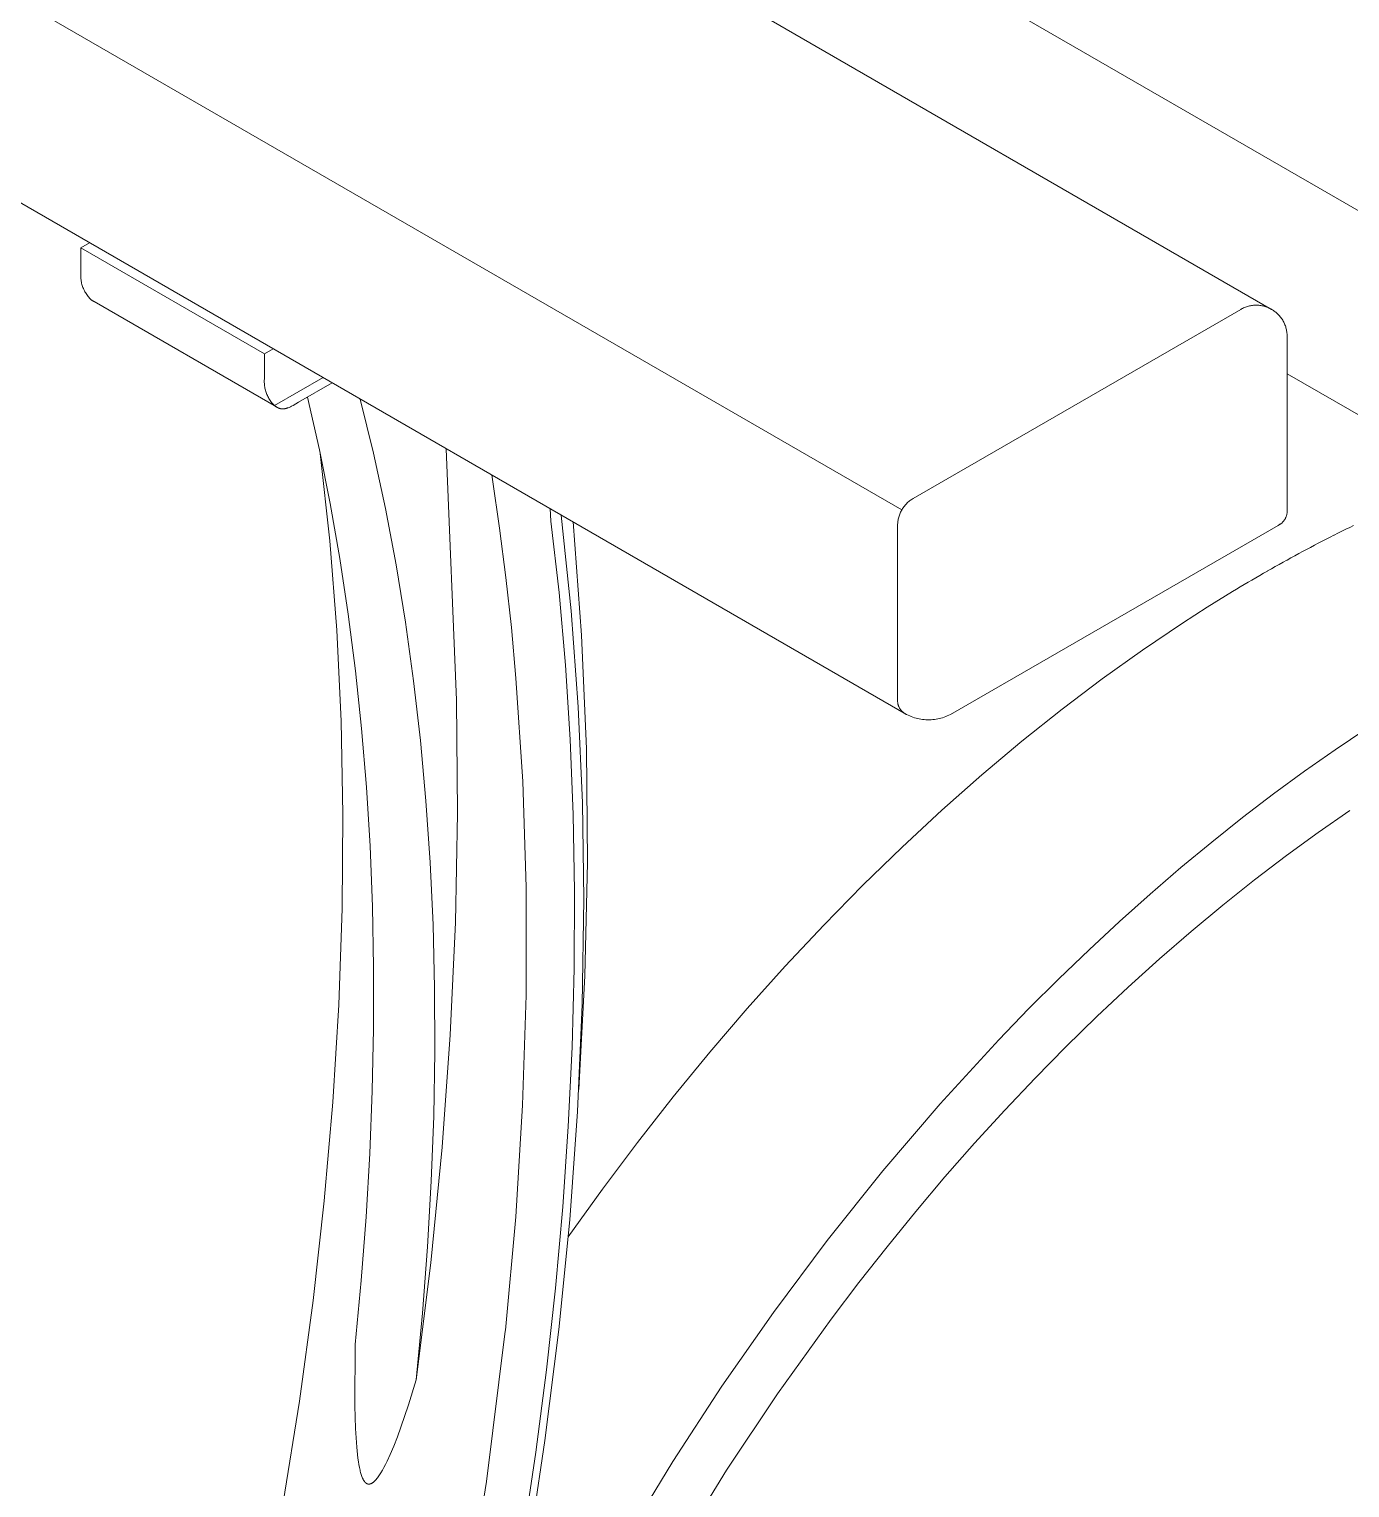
# Model space of a CAD drawing. Header units: inches. Extents: x -1 to 175, y 3 to 130.
# Drawn here: x 147.12 to 155.04, y 29.53 to 38.27 of the extents above; entities that cross this region are included whole.
import ezdxf

# ---------------------------------------------------------------- set-up
doc = ezdxf.new("R2010")
doc.units = ezdxf.units.IN
doc.layers.add('ZANO_R', color=7, linetype='Continuous', lineweight=0)

msp = doc.modelspace()

# ---------------------------------------------------------------- linework, layer by layer
at = {"layer": 'ZANO_R'}
for p, q in [((105.48569, 62.44452), (152.3505, 35.38711)), ((152.37992, 34.16086), (105.51512, 61.21827)), ((155.32459, 37.04106), (151.20595, 39.42011)), ((150.34128, 39.02829), (154.567, 36.58857)), ((147.48399, 36.98753), (147.43162, 36.9573)), ((147.43162, 36.8056), (147.43162, 36.9573)), ((147.43162, 36.9573), (148.53125, 36.32243)), ((147.43102, 36.79204), (147.4312, 36.79882)), ((147.43106, 36.78525), (147.43102, 36.79204)), ((147.4312, 36.79882), (147.43162, 36.8056)), ((147.43134, 36.77847), (147.43106, 36.78525)), ((147.43186, 36.7717), (147.43134, 36.77847)), ((147.4326, 36.76495), (147.43186, 36.7717)), ((147.43358, 36.75824), (147.4326, 36.76495)), ((147.43479, 36.75156), (147.43358, 36.75824)), ((147.43623, 36.74492), (147.43479, 36.75156)), ((147.4379, 36.73834), (147.43623, 36.74492)), ((147.43979, 36.73183), (147.4379, 36.73834)), ((147.44191, 36.72538), (147.43979, 36.73183)), ((147.44424, 36.719), (147.44191, 36.72538)), ((147.4468, 36.71272), (147.44424, 36.719)), ((147.44957, 36.70652), (147.4468, 36.71272)), ((147.45255, 36.70042), (147.44957, 36.70652)), ((147.45574, 36.69443), (147.45255, 36.70042)), ((147.45914, 36.68855), (147.45574, 36.69443)), ((147.46274, 36.6828), (147.45914, 36.68855)), ((147.46653, 36.67717), (147.46274, 36.6828)), ((147.47051, 36.67167), (147.46653, 36.67717)), ((147.47468, 36.66632), (147.47051, 36.67167)), ((147.47904, 36.66111), (147.47468, 36.66632)), ((147.48357, 36.65605), (147.47904, 36.66111)), ((147.48827, 36.65116), (147.48357, 36.65605)), ((147.49314, 36.64643), (147.48827, 36.65116)), ((147.49314, 36.64643), (147.4955, 36.6446)), ((147.49611, 36.64414), (147.4955, 36.6446)), ((147.49611, 36.64414), (147.49787, 36.64286)), ((147.49918, 36.64194), (147.49787, 36.64286)), ((147.49917, 36.64194), (147.50254, 36.63967)), ((147.50554, 36.63777), (147.50255, 36.63967)), ((147.50554, 36.63777), (147.50701, 36.63687)), ((147.50883, 36.6358), (147.50701, 36.63687)), ((147.50882, 36.63579), (147.51029, 36.63495)), ((148.60382, 36.0036), (147.51029, 36.63495)), ((152.41826, 35.45488), (154.38187, 36.58857)), ((154.38187, 36.58857), (154.38734, 36.5916)), ((154.38734, 36.5916), (154.3929, 36.59445)), ((154.3929, 36.59445), (154.39856, 36.59711)), ((154.39856, 36.59711), (154.40431, 36.59958)), ((154.40431, 36.59958), (154.41014, 36.60185)), ((154.41014, 36.60185), (154.41604, 36.60392)), ((154.41604, 36.60392), (154.42201, 36.60579)), ((154.42201, 36.60579), (154.42803, 36.60746)), ((154.42803, 36.60746), (154.43411, 36.60893)), ((154.43411, 36.60893), (154.44024, 36.61018)), ((154.44024, 36.61018), (154.4464, 36.61124)), ((154.4464, 36.61124), (154.4526, 36.61208)), ((154.4526, 36.61208), (154.45882, 36.61271)), ((154.45882, 36.61271), (154.46506, 36.61313)), ((154.46506, 36.61313), (154.47131, 36.61334)), ((154.47131, 36.61334), (154.47756, 36.61334)), ((154.47756, 36.61334), (154.48381, 36.61313)), ((154.48381, 36.61313), (154.49005, 36.61271)), ((154.49005, 36.61271), (154.49627, 36.61208)), ((154.49627, 36.61208), (154.50247, 36.61124)), ((154.50247, 36.61124), (154.50863, 36.61018)), ((154.50863, 36.61018), (154.51476, 36.60893)), ((154.51476, 36.60893), (154.52084, 36.60746)), ((154.52084, 36.60746), (154.52687, 36.60579)), ((154.52687, 36.60579), (154.53283, 36.60392)), ((154.53283, 36.60392), (154.53873, 36.60185)), ((154.53873, 36.60185), (154.54456, 36.59958)), ((154.54456, 36.59958), (154.55031, 36.59711)), ((154.55031, 36.59711), (154.55597, 36.59445)), ((154.55597, 36.59445), (154.56153, 36.5916)), ((154.56153, 36.5916), (154.567, 36.58857)), ((154.567, 36.58857), (154.57236, 36.58535)), ((154.57236, 36.58535), (154.57761, 36.58195)), ((154.57761, 36.58195), (154.58275, 36.57838)), ((154.58275, 36.57838), (154.58776, 36.57464)), ((154.58776, 36.57464), (154.59263, 36.57073)), ((154.59263, 36.57073), (154.59738, 36.56665)), ((154.59738, 36.56665), (154.60198, 36.56242)), ((154.60198, 36.56242), (154.60644, 36.55804)), ((154.60644, 36.55804), (154.61075, 36.5535)), ((154.61075, 36.5535), (154.6149, 36.54883)), ((154.6149, 36.54883), (154.6189, 36.54402)), ((154.6189, 36.54402), (154.62273, 36.53907)), ((154.62273, 36.53907), (154.62638, 36.534)), ((154.62638, 36.534), (154.62987, 36.52881)), ((154.62987, 36.52881), (154.63318, 36.5235)), ((154.63318, 36.5235), (154.6363, 36.51808)), ((154.6363, 36.51808), (154.63925, 36.51257)), ((154.63925, 36.51257), (154.642, 36.50695)), ((154.642, 36.50695), (154.64456, 36.50125)), ((154.64456, 36.50125), (154.64693, 36.49546)), ((154.64693, 36.49546), (154.6491, 36.4896)), ((154.6491, 36.4896), (154.65108, 36.48366)), ((154.65108, 36.48366), (154.65285, 36.47766)), ((154.65285, 36.47766), (154.65441, 36.47161)), ((154.65441, 36.47161), (154.65578, 36.46551)), ((154.65578, 36.46551), (154.65693, 36.45936)), ((154.65693, 36.45936), (154.65788, 36.45318)), ((154.65788, 36.45318), (154.65862, 36.44697)), ((154.65862, 36.44697), (154.65914, 36.44074)), ((154.65914, 36.44074), (154.65946, 36.43449)), ((154.65946, 36.43449), (154.65957, 36.42824)), ((154.65957, 36.42824), (154.65957, 35.37013)), ((148.53125, 36.32243), (148.58361, 36.35266)), ((148.53125, 36.32243), (148.58427, 36.35228)), ((148.53125, 36.17073), (148.53125, 36.32243)), ((148.88358, 36.17947), (148.59276, 36.01156)), ((155.2896, 35.83936), (154.65957, 36.2031)), ((148.53064, 36.15717), (148.53082, 36.16395)), ((148.53068, 36.15038), (148.53064, 36.15717)), ((148.53096, 36.1436), (148.53068, 36.15038)), ((148.53082, 36.16395), (148.53125, 36.17073)), ((148.53148, 36.13683), (148.53096, 36.1436)), ((148.53222, 36.13009), (148.53148, 36.13683)), ((148.5332, 36.12337), (148.53222, 36.13009)), ((148.53441, 36.11669), (148.5332, 36.12337)), ((148.53585, 36.11006), (148.53441, 36.11669)), ((148.53752, 36.10348), (148.53585, 36.11006)), ((148.53941, 36.09696), (148.53752, 36.10348)), ((148.54153, 36.09051), (148.53941, 36.09696)), ((148.93781, 36.14816), (148.73628, 36.03181)), ((148.54387, 36.08414), (148.54153, 36.09051)), ((148.54642, 36.07785), (148.54387, 36.08414)), ((148.54919, 36.07165), (148.54642, 36.07785)), ((148.55217, 36.06556), (148.54919, 36.07165)), ((148.55537, 36.05956), (148.55217, 36.06556)), ((148.55876, 36.05369), (148.55537, 36.05956)), ((148.56236, 36.04793), (148.55876, 36.05369)), ((148.56615, 36.0423), (148.56236, 36.04793)), ((148.57013, 36.03681), (148.56615, 36.0423)), ((148.5743, 36.03145), (148.57013, 36.03681)), ((148.57866, 36.02624), (148.5743, 36.03145)), ((148.58319, 36.02119), (148.57866, 36.02624)), ((148.58789, 36.01629), (148.58319, 36.02119)), ((148.59276, 36.01156), (148.58789, 36.01629)), ((148.5963, 36.00884), (148.59276, 36.01156)), ((148.5981, 36.00752), (148.5963, 36.00884)), ((148.59993, 36.00624), (148.5981, 36.00752)), ((148.60178, 36.00499), (148.59993, 36.00624)), ((148.60366, 36.00378), (148.60178, 36.00499)), ((148.68856, 36.0055), (148.68339, 36.00305)), ((148.69367, 36.00805), (148.68856, 36.0055)), ((148.70378, 36.0134), (148.69367, 36.00805)), ((148.73628, 36.03181), (148.70378, 36.0134)), ((148.78903, 36.06242), (148.77734, 36.05559)), ((148.86087, 35.74687), (148.78903, 36.06242)), ((149.10541, 36.0514), (149.18467, 35.72739)), ((148.60557, 36.00261), (148.60366, 36.00378)), ((148.6075, 36.00149), (148.60557, 36.00261)), ((148.60919, 36.00055), (148.6075, 36.00149)), ((148.61091, 35.99965), (148.60919, 36.00055)), ((148.61264, 35.99879), (148.61091, 35.99965)), ((148.6144, 35.99797), (148.61264, 35.99879)), ((148.61618, 35.99719), (148.6144, 35.99797)), ((148.61797, 35.99646), (148.61618, 35.99719)), ((148.61978, 35.99578), (148.61797, 35.99646)), ((148.62162, 35.99515), (148.61978, 35.99578)), ((148.62337, 35.9946), (148.62162, 35.99515)), ((148.62515, 35.9941), (148.62337, 35.9946)), ((148.62693, 35.99365), (148.62515, 35.9941)), ((148.62873, 35.99326), (148.62693, 35.99365)), ((148.63054, 35.99291), (148.62873, 35.99326)), ((148.63236, 35.99262), (148.63054, 35.99291)), ((148.63418, 35.99238), (148.63236, 35.99262)), ((148.63601, 35.99219), (148.63418, 35.99238)), ((148.63784, 35.99207), (148.63601, 35.99219)), ((148.63967, 35.99199), (148.63784, 35.99207)), ((148.6415, 35.99197), (148.63967, 35.99199)), ((148.64333, 35.992), (148.6415, 35.99197)), ((148.64516, 35.99208), (148.64333, 35.992)), ((148.64699, 35.99221), (148.64516, 35.99208)), ((148.64882, 35.99239), (148.64699, 35.99221)), ((148.65063, 35.99261), (148.64882, 35.99239)), ((148.65258, 35.9929), (148.65063, 35.99261)), ((148.65452, 35.99324), (148.65258, 35.9929)), ((148.65645, 35.99362), (148.65452, 35.99324)), ((148.65837, 35.99405), (148.65645, 35.99362)), ((148.66028, 35.99452), (148.65837, 35.99405)), ((148.66218, 35.99504), (148.66028, 35.99452)), ((148.66407, 35.99558), (148.66218, 35.99504)), ((148.66595, 35.99616), (148.66407, 35.99558)), ((148.66818, 35.9969), (148.66595, 35.99616)), ((148.67039, 35.99768), (148.66818, 35.9969)), ((148.67477, 35.99934), (148.67039, 35.99768)), ((148.6791, 36.00114), (148.67477, 35.99934)), ((148.68339, 36.00305), (148.6791, 36.00114)), ((148.92574, 35.4249), (148.86087, 35.74687)), ((149.68335, 34.24723), (149.62121, 35.7536)), ((148.92272, 35.20185), (148.86574, 35.72408)), ((149.18467, 35.72739), (149.25643, 35.39629)), ((149.89804, 35.56937), (149.89384, 35.5962)), ((149.94061, 35.27832), (149.89804, 35.56937)), ((148.98353, 35.09673), (148.92574, 35.4249)), ((149.25643, 35.39629), (149.32058, 35.05834)), ((150.24292, 35.39466), (150.24863, 35.32007)), ((152.35208, 35.38981), (152.35539, 35.39512)), ((152.35539, 35.39512), (152.35888, 35.40031)), ((152.35888, 35.40031), (152.36254, 35.40538)), ((152.36254, 35.40538), (152.36636, 35.41033)), ((152.36636, 35.41033), (152.37036, 35.41514)), ((152.37036, 35.41514), (152.37451, 35.41981)), ((152.37451, 35.41981), (152.37882, 35.42435)), ((152.37882, 35.42435), (152.38328, 35.42873)), ((152.38328, 35.42873), (152.38788, 35.43296)), ((152.38788, 35.43296), (152.39263, 35.43704)), ((152.39263, 35.43704), (152.39751, 35.44095)), ((152.39751, 35.44095), (152.40252, 35.44469)), ((152.40252, 35.44469), (152.40765, 35.44826)), ((152.40765, 35.44826), (152.4129, 35.45166)), ((152.4129, 35.45166), (152.41826, 35.45488)), ((150.24863, 35.32007), (150.29717, 34.89219)), ((150.30916, 35.35641), (150.36934, 34.7828)), ((150.43206, 34.63603), (150.38123, 35.3148)), ((152.3258, 35.3008), (152.32612, 35.30705)), ((152.32612, 35.30705), (152.32665, 35.31328)), ((152.32665, 35.31328), (152.32738, 35.31949)), ((152.32738, 35.31949), (152.32833, 35.32567)), ((152.32833, 35.32567), (152.32949, 35.33182)), ((152.32949, 35.33182), (152.33085, 35.33792)), ((152.33085, 35.33792), (152.33241, 35.34397)), ((152.33241, 35.34397), (152.33419, 35.34997)), ((152.33419, 35.34997), (152.33616, 35.3559)), ((152.33616, 35.3559), (152.33833, 35.36177)), ((152.33833, 35.36177), (152.3407, 35.36756)), ((152.3407, 35.36756), (152.34326, 35.37326)), ((152.34326, 35.37326), (152.34602, 35.37888)), ((152.34602, 35.37888), (152.34896, 35.38439)), ((152.34896, 35.38439), (152.35208, 35.38981)), ((154.62211, 35.30439), (154.62469, 35.30636)), ((154.62469, 35.30636), (154.6272, 35.30842)), ((154.6272, 35.30842), (154.62963, 35.31057)), ((154.62963, 35.31057), (154.63199, 35.3128)), ((154.63199, 35.3128), (154.63427, 35.31511)), ((154.63427, 35.31511), (154.63647, 35.31749)), ((154.63647, 35.31749), (154.63859, 35.31996)), ((154.63859, 35.31996), (154.64061, 35.32249)), ((154.64061, 35.32249), (154.64255, 35.3251)), ((154.64255, 35.3251), (154.6444, 35.32777)), ((154.6444, 35.32777), (154.64615, 35.3305)), ((154.64615, 35.3305), (154.6478, 35.33329)), ((154.6478, 35.33329), (154.64936, 35.33614)), ((154.64936, 35.33614), (154.65082, 35.33904)), ((154.65082, 35.33904), (154.65218, 35.34199)), ((154.65218, 35.34199), (154.65343, 35.34498)), ((154.65343, 35.34498), (154.65458, 35.34802)), ((154.65458, 35.34802), (154.65562, 35.35109)), ((154.65562, 35.35109), (154.65655, 35.3542)), ((154.65655, 35.3542), (154.65737, 35.35734)), ((154.65737, 35.35734), (154.65809, 35.36051)), ((154.65809, 35.36051), (154.65869, 35.3637)), ((154.65869, 35.3637), (154.65919, 35.36691)), ((154.65919, 35.36691), (154.65957, 35.37013)), ((149.97829, 34.98296), (149.94061, 35.27832)), ((152.3257, 35.29455), (152.3258, 35.3008)), ((152.3257, 34.23644), (152.3257, 35.29455)), ((152.64173, 34.16086), (154.60534, 35.29455)), ((154.60534, 35.29455), (154.60827, 35.29594)), ((154.60827, 35.29594), (154.61116, 35.29744)), ((154.61116, 35.29744), (154.61398, 35.29903)), ((154.61398, 35.29903), (154.61675, 35.30072)), ((154.61675, 35.30072), (154.61946, 35.30251)), ((154.61946, 35.30251), (154.62211, 35.30439)), ((154.89373, 35.21158), (154.91709, 35.22351)), ((154.91725, 35.2236), (154.91709, 35.22351)), ((154.91725, 35.2236), (154.94061, 35.23544)), ((154.94077, 35.23552), (154.94061, 35.23544)), ((154.94077, 35.23552), (154.96414, 35.24728)), ((154.96431, 35.24736), (154.96414, 35.24728)), ((154.96431, 35.24736), (154.98768, 35.25903)), ((154.98785, 35.25911), (154.98768, 35.25903)), ((154.98785, 35.25911), (155.01123, 35.27069)), ((155.0114, 35.27077), (155.01123, 35.27069)), ((155.0114, 35.27077), (155.03478, 35.28226)), ((155.03495, 35.28235), (155.03478, 35.28226)), ((155.03495, 35.28235), (155.05833, 35.29374)), ((148.96455, 34.66742), (148.92272, 35.20185)), ((154.72933, 35.12505), (154.75265, 35.1376)), ((154.75278, 35.13767), (154.75265, 35.1376)), ((154.75278, 35.13767), (154.77611, 35.15013)), ((154.77625, 35.1502), (154.77611, 35.15013)), ((154.77625, 35.1502), (154.79959, 35.16258)), ((154.79973, 35.16265), (154.79959, 35.16258)), ((154.79973, 35.16265), (154.82307, 35.17494)), ((154.82321, 35.17501), (154.82307, 35.17494)), ((154.82321, 35.17501), (154.84656, 35.18721)), ((154.84671, 35.18729), (154.84656, 35.18721)), ((154.84671, 35.18729), (154.87006, 35.1994)), ((154.87021, 35.19948), (154.87006, 35.1994)), ((154.87021, 35.19948), (154.89357, 35.2115)), ((154.89373, 35.21158), (154.89357, 35.2115)), ((149.03419, 34.76259), (148.98353, 35.09673)), ((149.32058, 35.05834), (149.37705, 34.71381)), ((154.56545, 35.03436), (154.58872, 35.0475)), ((154.58883, 35.04756), (154.58872, 35.0475)), ((154.58883, 35.04756), (154.6121, 35.06062)), ((154.61221, 35.06069), (154.6121, 35.06062)), ((154.61221, 35.06069), (154.6355, 35.07366)), ((154.63561, 35.07373), (154.6355, 35.07366)), ((154.63561, 35.07373), (154.6589, 35.08662)), ((154.65902, 35.08668), (154.6589, 35.08662)), ((154.65902, 35.08668), (154.68232, 35.09949)), ((154.68245, 35.09956), (154.68232, 35.09949)), ((154.68245, 35.09956), (154.70576, 35.11228)), ((154.70588, 35.11235), (154.70576, 35.11228)), ((154.70588, 35.11235), (154.7292, 35.12498)), ((154.72933, 35.12505), (154.7292, 35.12498)), ((150.01105, 34.6834), (149.97829, 34.98296)), ((154.4255, 34.9534), (154.44871, 34.96705)), ((154.44879, 34.9671), (154.44871, 34.96705)), ((154.44879, 34.9671), (154.47201, 34.98066)), ((154.47209, 34.98071), (154.47201, 34.98066)), ((154.47209, 34.98071), (154.49532, 34.99419)), ((154.49541, 34.99424), (154.49532, 34.99419)), ((154.49541, 34.99424), (154.51865, 35.00764)), ((154.51874, 35.0077), (154.51865, 35.00764)), ((154.51874, 35.0077), (154.54199, 35.02101)), ((154.54209, 35.02107), (154.54199, 35.02101)), ((154.54209, 35.02107), (154.56535, 35.0343)), ((154.56545, 35.03436), (154.56535, 35.0343)), ((150.29717, 34.89219), (150.33568, 34.45619)), ((154.3325, 34.89783), (154.18155, 34.80458)), ((154.3325, 34.89783), (154.35566, 34.9118)), ((154.35573, 34.91184), (154.35566, 34.9118)), ((154.35573, 34.91184), (154.3789, 34.92573)), ((154.37897, 34.92577), (154.3789, 34.92573)), ((154.37897, 34.92577), (154.40215, 34.93958)), ((154.40223, 34.93963), (154.40215, 34.93958)), ((154.40223, 34.93963), (154.42542, 34.95336)), ((154.4255, 34.9534), (154.42542, 34.95336)), ((150.36934, 34.7828), (150.41203, 34.20762)), ((154.18155, 34.80458), (154.03227, 34.70866)), ((149.07764, 34.42275), (149.03419, 34.76259)), ((149.37705, 34.71381), (149.42575, 34.36295)), ((153.79258, 34.54692), (154.03227, 34.70866)), ((148.99105, 34.12152), (148.96455, 34.66742)), ((150.03884, 34.37979), (150.01105, 34.6834)), ((150.46083, 33.95597), (150.43206, 34.63603)), ((153.55206, 34.37496), (153.79258, 34.54692)), ((150.33568, 34.45619), (150.36408, 34.01244)), ((149.11385, 34.07744), (149.07764, 34.42275)), ((149.42575, 34.36295), (149.46663, 34.00607)), ((150.07935, 33.7609), (150.03884, 34.37979)), ((153.31114, 34.19289), (153.55206, 34.37496)), ((149.68817, 33.56963), (149.68335, 34.24723)), ((150.41203, 34.20762), (150.43719, 33.63141)), ((152.32608, 34.23321), (152.3257, 34.23644)), ((152.32657, 34.23001), (152.32608, 34.23321)), ((152.32717, 34.22682), (152.32657, 34.23001)), ((152.32789, 34.22365), (152.32717, 34.22682)), ((152.32871, 34.22051), (152.32789, 34.22365)), ((152.32965, 34.2174), (152.32871, 34.22051)), ((152.33069, 34.21433), (152.32965, 34.2174)), ((152.33183, 34.21129), (152.33069, 34.21433)), ((152.33309, 34.2083), (152.33183, 34.21129)), ((152.33444, 34.20535), (152.33309, 34.2083)), ((152.3359, 34.20245), (152.33444, 34.20535)), ((152.33746, 34.1996), (152.3359, 34.20245)), ((152.33911, 34.19681), (152.33746, 34.1996)), ((152.34086, 34.19408), (152.33911, 34.19681)), ((152.34271, 34.19141), (152.34086, 34.19408)), ((152.34465, 34.1888), (152.34271, 34.19141)), ((152.34668, 34.18627), (152.34465, 34.1888)), ((152.34879, 34.1838), (152.34668, 34.18627)), ((152.35099, 34.18142), (152.34879, 34.1838)), ((152.35327, 34.17911), (152.35099, 34.18142)), ((152.35563, 34.17688), (152.35327, 34.17911)), ((152.35806, 34.17473), (152.35563, 34.17688)), ((152.36057, 34.17267), (152.35806, 34.17473)), ((152.36315, 34.1707), (152.36057, 34.17267)), ((152.3658, 34.16882), (152.36315, 34.1707)), ((152.36851, 34.16703), (152.3658, 34.16882)), ((153.07027, 34.00088), (153.31114, 34.19289)), ((149.00208, 33.56492), (148.99105, 34.12152)), ((152.37128, 34.16534), (152.36851, 34.16703)), ((152.37411, 34.16375), (152.37128, 34.16534)), ((152.37699, 34.16225), (152.37411, 34.16375)), ((152.37992, 34.16086), (152.37699, 34.16225)), ((152.37992, 34.16086), (152.38897, 34.15646)), ((152.38897, 34.15646), (152.39817, 34.15239)), ((152.39817, 34.15239), (152.4075, 34.14863)), ((152.4075, 34.14863), (152.41696, 34.1452)), ((152.41696, 34.1452), (152.42654, 34.1421)), ((152.42654, 34.1421), (152.43621, 34.13934)), ((152.43621, 34.13934), (152.44598, 34.13691)), ((152.44598, 34.13691), (152.45582, 34.13483)), ((152.45582, 34.13483), (152.46573, 34.13309)), ((152.46573, 34.13309), (152.47569, 34.13169)), ((152.47569, 34.13169), (152.4857, 34.13065)), ((152.4857, 34.13065), (152.49574, 34.12995)), ((152.49574, 34.12995), (152.5058, 34.1296)), ((152.5058, 34.1296), (152.51586, 34.1296)), ((152.51586, 34.1296), (152.52591, 34.12995)), ((152.52591, 34.12995), (152.53595, 34.13065)), ((152.53595, 34.13065), (152.54596, 34.13169)), ((152.54596, 34.13169), (152.55592, 34.13309)), ((152.55592, 34.13309), (152.56583, 34.13483)), ((152.56583, 34.13483), (152.57568, 34.13691)), ((152.57568, 34.13691), (152.58544, 34.13934)), ((152.58544, 34.13934), (152.59512, 34.1421)), ((152.59512, 34.1421), (152.60469, 34.1452)), ((152.60469, 34.1452), (152.61415, 34.14863)), ((152.61415, 34.14863), (152.62348, 34.15239)), ((152.62348, 34.15239), (152.63268, 34.15646)), ((152.63268, 34.15646), (152.64173, 34.16086)), ((149.14276, 33.72695), (149.11385, 34.07744)), ((149.46663, 34.00607), (149.49963, 33.64344)), ((150.36408, 34.01244), (150.38227, 33.56135)), ((152.82991, 33.79912), (153.07027, 34.00088)), ((154.94788, 33.95048), (155.13189, 34.0738)), ((150.46754, 33.27533), (150.46083, 33.95597)), ((154.76332, 33.82112), (154.94788, 33.95048)), ((154.5784, 33.68576), (154.76332, 33.82112)), ((150.09958, 33.12741), (150.07935, 33.7609)), ((152.59052, 33.58784), (152.82991, 33.79912)), ((149.16436, 33.37154), (149.14276, 33.72695)), ((154.39333, 33.54447), (154.5784, 33.68576)), ((148.99753, 32.9984), (149.00208, 33.56492)), ((149.49963, 33.64344), (149.52472, 33.27539)), ((149.67579, 32.91596), (149.68817, 33.56963)), ((150.38227, 33.56135), (150.39019, 33.10334)), ((150.43719, 33.63141), (150.44479, 33.05471)), ((152.35257, 33.36734), (152.59052, 33.58784)), ((155.03604, 33.58556), (154.84601, 33.45392)), ((154.20831, 33.39732), (154.39333, 33.54447)), ((154.02355, 33.2444), (154.20831, 33.39732)), ((154.84601, 33.45392), (154.65563, 33.31563)), ((149.17863, 33.01149), (149.16436, 33.37154)), ((152.11653, 33.13793), (152.35257, 33.36734)), ((154.65563, 33.31563), (154.46514, 33.17075)), ((149.52472, 33.27539), (149.54188, 32.90222)), ((150.45216, 32.59483), (150.46754, 33.27533)), ((153.83925, 33.0858), (154.02355, 33.2444)), ((150.09936, 32.4805), (150.09958, 33.12741)), ((151.88288, 32.89997), (152.11653, 33.13793)), ((154.46514, 33.17075), (154.27478, 33.0194)), ((150.39019, 33.10334), (150.3878, 32.63882)), ((150.44479, 33.05471), (150.43544, 32.42342)), ((153.65563, 32.92166), (153.83925, 33.0858)), ((148.97737, 32.42281), (148.99753, 32.9984)), ((149.18556, 32.6471), (149.17863, 33.01149)), ((154.27478, 33.0194), (154.08482, 32.86168)), ((149.54188, 32.90222), (149.5511, 32.52426)), ((149.6452, 32.24188), (149.67579, 32.91596)), ((151.65208, 32.65385), (151.88288, 32.89997)), ((153.4729, 32.75209), (153.65563, 32.92166)), ((154.08482, 32.86168), (153.8955, 32.69774)), ((153.29127, 32.57725), (153.4729, 32.75209)), ((153.8955, 32.69774), (153.70708, 32.52773)), ((149.18517, 32.27867), (149.18556, 32.6471)), ((150.3878, 32.63882), (150.37508, 32.16826)), ((151.42459, 32.4), (151.65208, 32.65385)), ((149.5511, 32.52426), (149.55238, 32.14184)), ((150.41472, 31.91519), (150.45216, 32.59483)), ((153.11096, 32.39729), (153.29127, 32.57725)), ((153.70708, 32.52773), (153.51981, 32.35181)), ((148.9416, 31.839), (148.97737, 32.42281)), ((150.07858, 31.82141), (150.09936, 32.4805)), ((150.43544, 32.42342), (150.40745, 31.78284)), ((151.20085, 32.13889), (151.42459, 32.4)), ((152.93218, 32.21239), (153.11096, 32.39729)), ((153.51981, 32.35181), (153.33395, 32.17018)), ((149.17747, 31.90649), (149.18517, 32.27867)), ((149.59676, 31.56885), (149.6452, 32.24188)), ((150.37508, 32.16826), (150.35202, 31.69211)), ((152.58005, 31.82851), (152.93218, 32.21239)), ((153.33395, 32.17018), (153.14975, 31.98305)), ((149.55238, 32.14184), (149.54575, 31.7553)), ((150.98132, 31.87101), (151.20085, 32.13889)), ((149.16248, 31.53087), (149.17747, 31.90649)), ((153.14975, 31.98305), (152.96747, 31.79064)), ((148.89025, 31.24788), (148.9416, 31.839)), ((150.03725, 31.15144), (150.07858, 31.82141)), ((150.76639, 31.59687), (150.98132, 31.87101)), ((152.23653, 31.42722), (152.58005, 31.82851)), ((149.54575, 31.7553), (149.53123, 31.36498)), ((150.40745, 31.78284), (150.36088, 31.13354)), ((152.96747, 31.79064), (152.78735, 31.59318)), ((150.35202, 31.69211), (150.31864, 31.21084)), ((149.52863, 30.87713), (149.59676, 31.56885)), ((150.55649, 31.31702), (150.76639, 31.59687)), ((152.78735, 31.59318), (152.60964, 31.39093)), ((149.14027, 31.15212), (149.16248, 31.53087)), ((151.9032, 31.0103), (152.23653, 31.42722)), ((152.60964, 31.39093), (152.43457, 31.18415)), ((149.53123, 31.36498), (149.50887, 30.97123)), ((150.35199, 31.03201), (150.55649, 31.31702)), ((148.82343, 30.65034), (148.89025, 31.24788)), ((150.31864, 31.21084), (150.27497, 30.72493)), ((149.11087, 30.77056), (149.14027, 31.15212)), ((149.97543, 30.47195), (150.03725, 31.15144)), ((150.36088, 31.13354), (150.2958, 30.47612)), ((152.43457, 31.18415), (152.26237, 30.97312)), ((149.50887, 30.97123), (149.47874, 30.57441)), ((151.58154, 30.57968), (151.9032, 31.0103)), ((152.26237, 30.97312), (152.09327, 30.75812)), ((149.44089, 30.17487), (149.52863, 30.87713)), ((149.07435, 30.38649), (149.11087, 30.77056)), ((150.27497, 30.72493), (150.22109, 30.23487)), ((152.09327, 30.75812), (151.92748, 30.53946)), ((148.74128, 30.04734), (148.82343, 30.65034)), ((149.47874, 30.57441), (149.44089, 30.17487)), ((151.27292, 30.13739), (151.58154, 30.57968)), ((151.92748, 30.53946), (151.60662, 30.09236)), ((149.86291, 29.5659), (149.9749, 30.46686)), ((149.9749, 30.46686), (149.97543, 30.47195)), ((150.2958, 30.47612), (150.21229, 29.81114)), ((149.07435, 30.38649), (149.07425, 30.01989)), ((149.39495, 30.02595), (149.44089, 30.17487)), ((150.22109, 30.23487), (150.15705, 29.74117)), ((150.9786, 29.68555), (151.27292, 30.13739)), ((151.60662, 30.09236), (151.3013, 29.63434)), ((148.64399, 29.4398), (148.74128, 30.04734)), ((149.07425, 30.01989), (149.0782, 29.88351)), ((149.34949, 29.89197), (149.39495, 30.02595)), ((149.32835, 29.83461), (149.34949, 29.89197)), ((149.0782, 29.88351), (149.08107, 29.82776)), ((149.08107, 29.82776), (149.08507, 29.77208)), ((149.30599, 29.77773), (149.32835, 29.83461)), ((150.21229, 29.81114), (150.11041, 29.13918)), ((149.08507, 29.77208), (149.08931, 29.72833)), ((149.08931, 29.72833), (149.09194, 29.70651)), ((149.26644, 29.68772), (149.28502, 29.72814)), ((149.28502, 29.72814), (149.30599, 29.77773)), ((150.15705, 29.74117), (150.08298, 29.24432)), ((149.09194, 29.70651), (149.09498, 29.68474)), ((149.09498, 29.68474), (149.09783, 29.66712)), ((149.09783, 29.66712), (149.1011, 29.64958)), ((149.1011, 29.64958), (149.10424, 29.63506)), ((149.10424, 29.63506), (149.10598, 29.62784)), ((149.10598, 29.62784), (149.10784, 29.62065)), ((149.22925, 29.61835), (149.23864, 29.63424)), ((149.23864, 29.63424), (149.24755, 29.6504)), ((149.24755, 29.6504), (149.2572, 29.66896)), ((149.2572, 29.66896), (149.26644, 29.68772)), ((150.69964, 29.22633), (150.9786, 29.68555)), ((151.3013, 29.63434), (151.0128, 29.16796)), ((149.10784, 29.62065), (149.10958, 29.61442)), ((149.10958, 29.61442), (149.11145, 29.60824)), ((149.11145, 29.60824), (149.11346, 29.6021)), ((149.11346, 29.6021), (149.11563, 29.59601)), ((149.11563, 29.59601), (149.11751, 29.59118)), ((149.11751, 29.59118), (149.11953, 29.5864)), ((149.11953, 29.5864), (149.1206, 29.58404)), ((149.1206, 29.58404), (149.12172, 29.5817)), ((149.12172, 29.5817), (149.12288, 29.57938)), ((149.12288, 29.57938), (149.12409, 29.57709)), ((149.12409, 29.57709), (149.1251, 29.57525)), ((149.1251, 29.57525), (149.12616, 29.57343)), ((149.12616, 29.57343), (149.12726, 29.57163)), ((149.12726, 29.57163), (149.12839, 29.56987)), ((149.12839, 29.56987), (149.12958, 29.56813)), ((149.12958, 29.56813), (149.13082, 29.56643)), ((149.13082, 29.56643), (149.13211, 29.56477)), ((149.13211, 29.56477), (149.13277, 29.56396)), ((149.13277, 29.56396), (149.13345, 29.56316)), ((149.13345, 29.56316), (149.13459, 29.56187)), ((149.13459, 29.56187), (149.13578, 29.56063)), ((149.13578, 29.56063), (149.13639, 29.56002)), ((149.13639, 29.56002), (149.137, 29.55942)), ((149.137, 29.55942), (149.13763, 29.55884)), ((149.13763, 29.55884), (149.13828, 29.55827)), ((149.13828, 29.55827), (149.13893, 29.55771)), ((149.13893, 29.55771), (149.13959, 29.55717)), ((149.13959, 29.55717), (149.14027, 29.55664)), ((149.14027, 29.55664), (149.14096, 29.55613)), ((149.14096, 29.55613), (149.14166, 29.55563)), ((149.14166, 29.55563), (149.14237, 29.55515)), ((149.14237, 29.55515), (149.1431, 29.55469)), ((149.1431, 29.55469), (149.14384, 29.55425)), ((149.14384, 29.55425), (149.14451, 29.55387)), ((149.14451, 29.55387), (149.14519, 29.55351)), ((149.14519, 29.55351), (149.14589, 29.55317)), ((149.14589, 29.55317), (149.14659, 29.55285)), ((149.14659, 29.55285), (149.14731, 29.55254)), ((149.14731, 29.55254), (149.14803, 29.55226)), ((149.14803, 29.55226), (149.14876, 29.55199)), ((149.14876, 29.55199), (149.1495, 29.55175)), ((149.1495, 29.55175), (149.15025, 29.55153)), ((149.15025, 29.55153), (149.151, 29.55133)), ((149.151, 29.55133), (149.15176, 29.55115)), ((149.15176, 29.55115), (149.15252, 29.55099)), ((149.15252, 29.55099), (149.15329, 29.55086)), ((149.15329, 29.55086), (149.15406, 29.55074)), ((149.15406, 29.55074), (149.15483, 29.55066)), ((149.15483, 29.55066), (149.1556, 29.55059)), ((149.1556, 29.55059), (149.15642, 29.55055)), ((149.15642, 29.55055), (149.15724, 29.55054)), ((149.15724, 29.55054), (149.15806, 29.55055)), ((149.15806, 29.55055), (149.15888, 29.55059)), ((149.15888, 29.55059), (149.1597, 29.55065)), ((149.1597, 29.55065), (149.16052, 29.55074)), ((149.16052, 29.55074), (149.16133, 29.55084)), ((149.16133, 29.55084), (149.16214, 29.55097)), ((149.16214, 29.55097), (149.16295, 29.55113)), ((149.16295, 29.55113), (149.16376, 29.5513)), ((149.16376, 29.5513), (149.16456, 29.55149)), ((149.16456, 29.55149), (149.16536, 29.5517)), ((149.16536, 29.5517), (149.16615, 29.55193)), ((149.16615, 29.55193), (149.16694, 29.55218)), ((149.16694, 29.55218), (149.16772, 29.55245)), ((149.16772, 29.55245), (149.1685, 29.55273)), ((149.1685, 29.55273), (149.16943, 29.55309)), ((149.16943, 29.55309), (149.17036, 29.55347)), ((149.17036, 29.55347), (149.17128, 29.55388)), ((149.17128, 29.55388), (149.17218, 29.55431)), ((149.17218, 29.55431), (149.17308, 29.55475)), ((149.17308, 29.55475), (149.17397, 29.55522)), ((149.17397, 29.55522), (149.17485, 29.5557)), ((149.17485, 29.5557), (149.17572, 29.5562)), ((149.17572, 29.5562), (149.17743, 29.55724)), ((149.17743, 29.55724), (149.17911, 29.55834)), ((149.17911, 29.55834), (149.18076, 29.55949)), ((149.18076, 29.55949), (149.18238, 29.56068)), ((149.18238, 29.56068), (149.18437, 29.56223)), ((149.18437, 29.56223), (149.18631, 29.56384)), ((149.18631, 29.56384), (149.18821, 29.56549)), ((149.18821, 29.56549), (149.19006, 29.56719)), ((149.19006, 29.56719), (149.19188, 29.56892)), ((149.19188, 29.56892), (149.19367, 29.5707)), ((149.19367, 29.5707), (149.19714, 29.57435)), ((149.19714, 29.57435), (149.19922, 29.57664)), ((149.19922, 29.57664), (149.20125, 29.57897)), ((149.20125, 29.57897), (149.20521, 29.58372)), ((149.20521, 29.58372), (149.20903, 29.58858)), ((149.20903, 29.58858), (149.21273, 29.59354)), ((149.21273, 29.59354), (149.21705, 29.59962)), ((149.21705, 29.59962), (149.22124, 29.60578)), ((149.22124, 29.60578), (149.22925, 29.61835)), ((149.72023, 28.66929), (149.86291, 29.5659))]:
    msp.add_line(p, q, dxfattribs=at)

doc.saveas('drawing.dxf')
